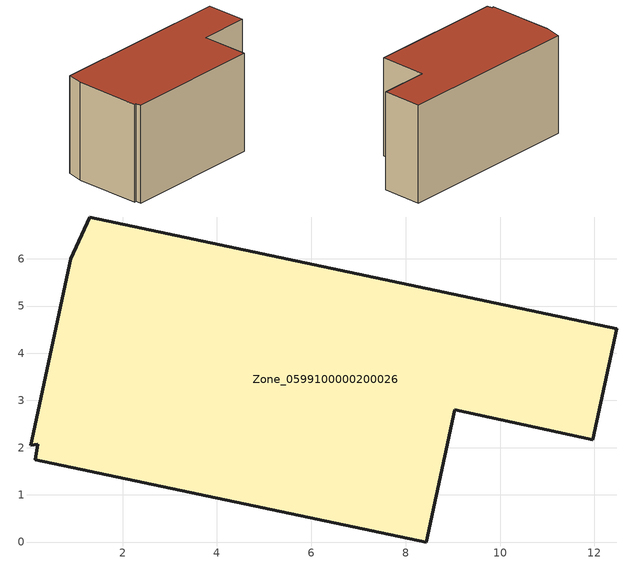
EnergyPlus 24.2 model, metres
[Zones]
Zone_0599100000200026
 floor ground (C_G): 11.97,2.17 9.04,2.8 8.43,0 0.15,1.75 0.21,2.07 0.06,2.05 0.91,6 1.31,6.89 12.47,4.52 z0
 wall outside (C_F): 9.04,2.8 11.97,2.17 12.47,4.52 1.31,6.89 0.91,6 0.06,2.05 0.21,2.07 0.15,1.75 8.43,0 9.04,2.8 z0:5.97
 roof outside (C_R): 1.31,6.89 0.91,6 0.06,2.05 0.21,2.07 0.15,1.75 8.43,0 9.04,2.8 11.97,2.17 12.47,4.52 z5.97
[BUILDING]
Pand.0599100000200026: North Axis=0; Terrain=City; Loads Convergence Tolerance Value=0.04; Temperature Convergence Tolerance Value=0.4; Solar Distribution=FullExterior; Maximum Number of Warmup Days=25; Minimum Number of Warmup Days=1
[Site:Location]
Rotterdam.The.Hague.AP_ZH_NLD Design_Conditions: Latitude=51.96; Longitude=4.45; Time Zone=1; Elevation=-4.5
[SITE:GROUNDTEMPERATURE:BUILDINGSURFACE]
18, 18, 18, 18, 18, 18, 18, 18, 18, 18, 18, 18
[MATERIAL] Thermal Absorptance=0.9; Solar Absorptance=0.7; Visible Absorptance=0.7
Name | Roughness | Thickness | Conductivity | Density | Specific Heat
G.TC.1975-1991 | MediumSmooth | 0.15 | 0.288461 | 540 | 1210
F.TC.1975-1991 | Rough | 0.3 | 0.230769 | 1920 | 840
R.TC.1975-1991 | MediumRough | 0.2 | 0.153846 | 1500 | 1000
[CONSTRUCTION]
C_G: G.TC.1975-1991
C_F: F.TC.1975-1991
C_R: R.TC.1975-1991
[ZONE]
Zone_0599100000200026: Type=1; Multiplier=1; Ceiling Height=Autocalculate; Volume=Autocalculate; Floor Area=autocalculate; Part of Total Floor Area=Yes
[ZONEINFILTRATION:DESIGNFLOWRATE]
Infil_Zone_0599100000200026: Zone or ZoneList or Space or SpaceList=Zone_0599100000200026; Schedule=AlwaysOn; Design Flow Rate Calculation Method=Flow/Area; Flow Rate per Floor Area=0.003; Constant Term Coefficient=1; Temperature Term Coefficient=0; Velocity Term Coefficient=0; Velocity Squared Term Coefficient=0
[HVACTEMPLATE:ZONE:IDEALLOADSAIRSYSTEM]
Zone_0599100000200026: Maximum Heating Supply Air Temperature=50; Minimum Cooling Supply Air Temperature=13; Maximum Heating Supply Air Humidity Ratio=0.0156; Minimum Cooling Supply Air Humidity Ratio=0.0077; Heating Limit=NoLimit; Cooling Limit=NoLimit; Dehumidification Control Type=ConstantSensibleHeatRatio; Cooling Sensible Heat Ratio=0.7; Dehumidification Setpoint=60; Humidification Control Type=None; Humidification Setpoint=30; Outdoor Air Method=None; Outdoor Air Flow Rate per Person=0.00944; Outdoor Air Flow Rate per Zone Floor Area=0; Outdoor Air Flow Rate per Zone=0; Demand Controlled Ventilation Type=None; Outdoor Air Economizer Type=NoEconomizer; Heat Recovery Type=None; Sensible Heat Recovery Effectiveness=0.7; Latent Heat Recovery Effectiveness=0.65
[ZONECONTROL:THERMOSTAT]
ThermostatControl_Zone_0599100000200026: Zone or ZoneList=Zone_0599100000200026; Control Type Schedule=DualSetpointControlType; Control 1=Thermostat_Zone_0599100000200026; Temperature Difference Between Cutout And Setpoint=0
[THERMOSTATSETPOINT:DUALSETPOINT]
Thermostat_Zone_0599100000200026: Heating Setpoint Temperature Schedule=HeatingSetpoint_Zone_0599100000200026; Cooling Setpoint Temperature Schedule=CoolingSetpoint_Zone_0599100000200026
[SCHEDULE:COMPACT]
HeatingSetpoint_Zone_0599100000200026: Through: 12/31, For: AllDays, Until: 24:00, 21
CoolingSetpoint_Zone_0599100000200026: Through: 12/31, For: AllDays, Until: 24:00, 24
DualSetpointControlType: Through: 12/31, For: AllDays, Until: 24:00, 4
AlwaysOn: Through: 12/31, For: AllDays, Until: 24:00, 1
